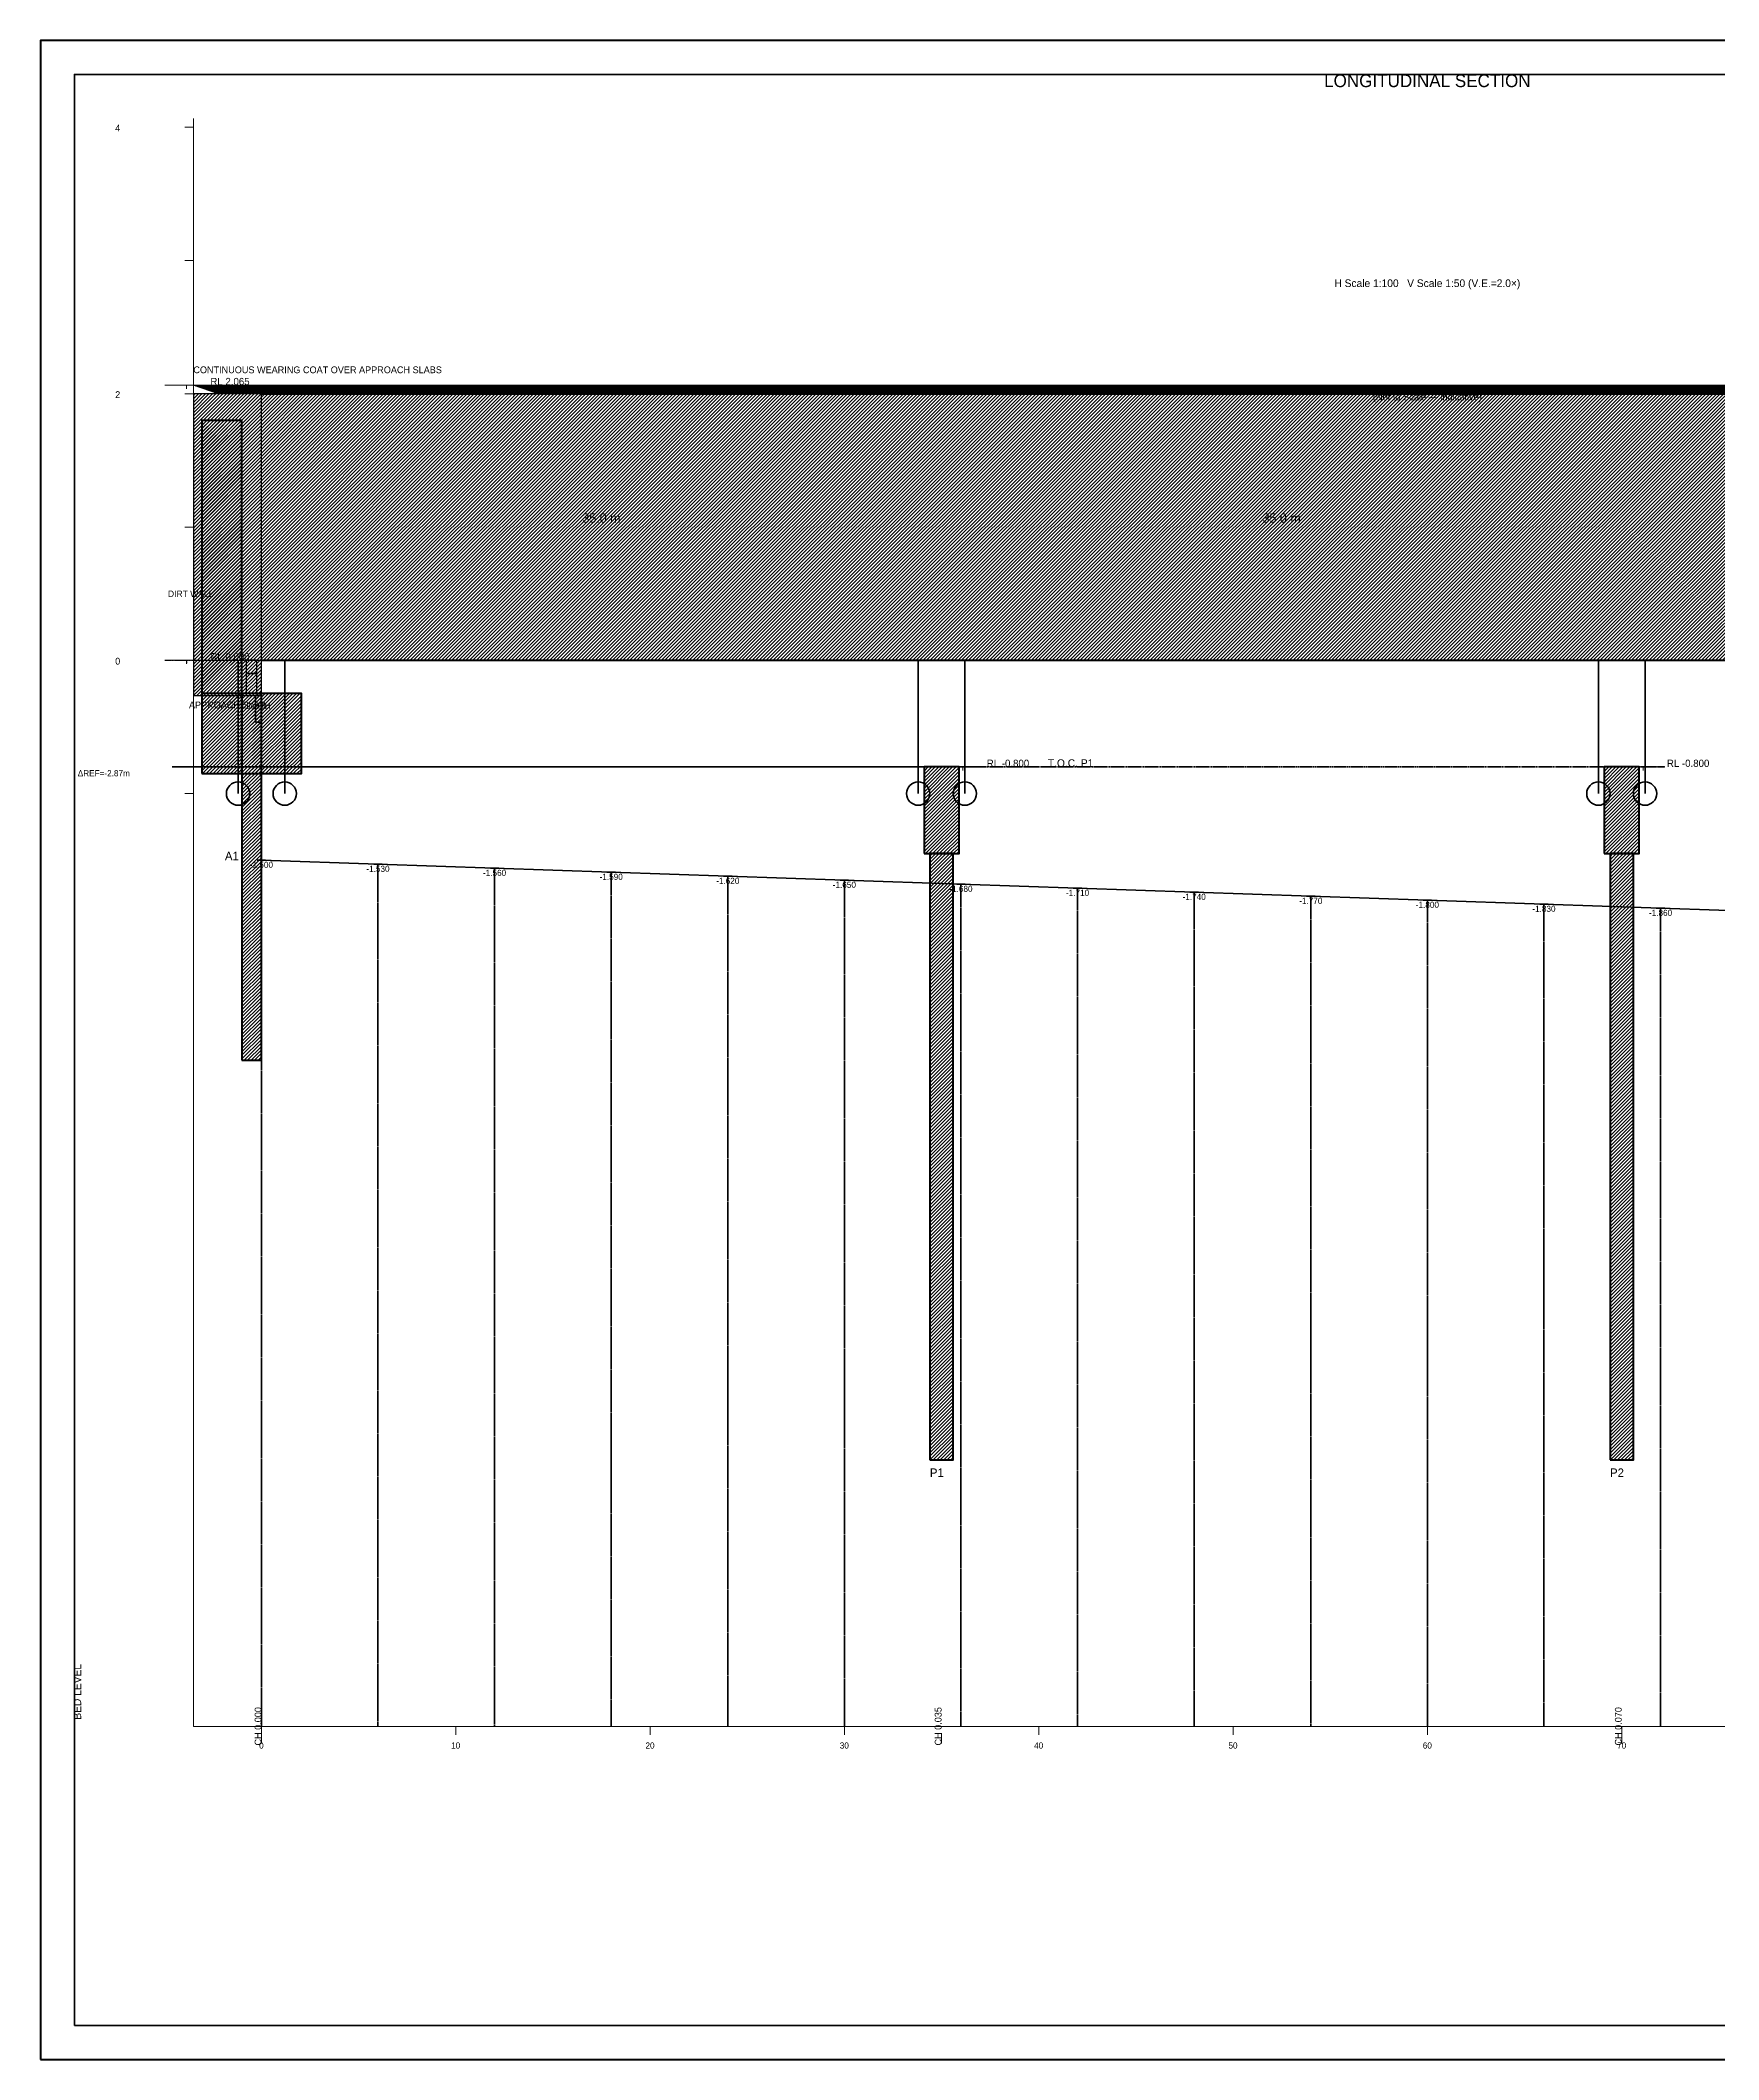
# Model space of a CAD drawing. Header units: metres. Extents: x 0 to 841, y 0 to 594.
# Drawn here: x 0 to 494, y 0 to 594 of the extents above; entities that cross this region are included whole.
import ezdxf
from ezdxf.enums import TextEntityAlignment as Align

# ---------------------------------------------------------------- set-up
doc = ezdxf.new("R2010")
doc.units = ezdxf.units.M
doc.linetypes.add('DASHED', pattern=[0.5, 0.375, -0.125])
doc.linetypes.add('DASHED2', pattern=[0.25, 0.1875, -0.0625])
for name, color, linetype, lineweight in [('ABUT-PROF', 4, 'Continuous', 50), ('BORDER-INNER', 7, 'Continuous', 35), ('BORDER-OUTER', 7, 'Continuous', 70), ('CIVIL-CHAINAGE', 7, 'Continuous', 18), ('CIVIL-GROUND', 3, 'Continuous', 35), ('CIVIL-HFL', 5, 'DASHED', 25), ('CIVIL-LWL', 4, 'DASHED', 18), ('CIVIL-ROAD', 7, 'Continuous', 25), ('CIVIL-SCOUR', 1, 'DASHED2', 18), ('DIM-CHAINAGE', 3, 'Continuous', 18), ('DIM-LEVEL', 3, 'Continuous', 18), ('FOUND-PILE', 4, 'Continuous', 35), ('STRUC-HATCHING', 8, 'Continuous', 18), ('STRUC-SECTION', 2, 'Continuous', 35), ('SUB-ABUT', 3, 'Continuous', 35), ('SUB-BEARING', 5, 'Continuous', 25), ('SUB-DIRT-WALL', 3, 'Continuous', 35), ('SUB-PIER', 2, 'Continuous', 35), ('SUPER-DECK', 2, 'Continuous', 50), ('SUPER-WEARING', 8, 'Continuous', 25), ('TEXT-GENERAL', 7, 'Continuous', 18), ('TEXT-HEADER', 7, 'Continuous', 25), ('TEXT-LEVEL', 5, 'Continuous', 18), ('TEXT-SPEC', 7, 'Continuous', 13)]:
    doc.layers.add(name, color=color, linetype=linetype, lineweight=lineweight)

msp = doc.modelspace()

# ---------------------------------------------------------------- hatches: boundary and pattern name
at = {"layer": 'STRUC-HATCHING'}
h = msp.add_hatch(dxfattribs=at)
h.set_pattern_fill('ANSI31', scale=0.2286614)
h.paths.add_polyline_path([(45, 401.25), (65.01, 401.25), (65.01, 490.04), (45, 490.04)])
h = msp.add_hatch(dxfattribs=at)
h.set_pattern_fill('ANSI31', scale=0.2286614)
h.paths.add_polyline_path([(65.01, 411.63), (750.99, 411.63), (750.99, 490.04), (65.01, 490.04)])
h = msp.add_hatch(dxfattribs=at)
h.set_pattern_fill('ANSI31', scale=0.2286614)
h.paths.add_polyline_path([(47.53, 378.31), (59.29, 378.31), (59.29, 482.2), (47.53, 482.2)])
h = msp.add_hatch(dxfattribs=at)
h.set_pattern_fill('ANSI31', scale=0.2286614)
h.paths.add_polyline_path([(47.53, 378.31), (76.77, 378.31), (76.77, 401.83), (47.53, 401.83)])
h = msp.add_hatch(dxfattribs=at)
h.set_pattern_fill('ANSI31', scale=0.2286614)
h.paths.add_polyline_path([(59.29, 294.02), (65.01, 294.02), (65.01, 401.83), (59.29, 401.83)])
h = msp.add_hatch(dxfattribs=at)
h.set_pattern_fill('ANSI31', scale=0.2286614)
h.paths.add_polyline_path([(259.94, 354.79), (270.23, 354.79), (270.23, 380.27), (259.94, 380.27)])
h = msp.add_hatch(dxfattribs=at)
h.set_pattern_fill('ANSI31', scale=0.2286614)
h.paths.add_polyline_path([(460.02, 354.79), (470.31, 354.79), (470.31, 380.27), (460.02, 380.27)])
h = msp.add_hatch(dxfattribs=at)
h.set_pattern_fill('ANSI31', scale=0.2286614)
h.paths.add_polyline_path([(261.66, 176.41), (268.52, 176.41), (268.52, 354.79), (261.66, 354.79)])
h = msp.add_hatch(dxfattribs=at)
h.set_pattern_fill('ANSI31', scale=0.2286614)
h.paths.add_polyline_path([(461.74, 176.41), (468.6, 176.41), (468.6, 354.79), (461.74, 354.79)])
at = {"layer": 'SUPER-WEARING'}
h = msp.add_hatch(dxfattribs=at)
h.set_pattern_fill('SOLID')
h.paths.add_polyline_path([(45, 492.59), (771, 492.59), (763.57, 490.04), (52.43, 490.04)])

# ---------------------------------------------------------------- linework, layer by layer
at = {"layer": 'ABUT-PROF', "lineweight": 35}
msp.add_lwpolyline([(63.29, 393.4), (65.01, 393.4), (65.01, 401.25), (63.29, 401.25), (63.29, 393.4)], dxfattribs=at)
at = {"layer": 'BORDER-INNER'}
msp.add_lwpolyline([(10, 10), (831, 10), (831, 584), (10, 584), (10, 10)], dxfattribs=at)
at = {"layer": 'BORDER-OUTER'}
msp.add_lwpolyline([(0, 0), (841, 0), (841, 594), (0, 594), (0, 0)], dxfattribs=at)
at = {"layer": 'CIVIL-CHAINAGE'}
for p, q in [((45, 98), (750.99, 98)), ((65.01, 98), (65.01, 95.5)), ((65.01, 96), (65.01, 93)), ((122.17, 98), (122.17, 95.5)), ((179.34, 98), (179.34, 95.5)), ((236.5, 98), (236.5, 95.5)), ((265.09, 96), (265.09, 93)), ((293.67, 98), (293.67, 95.5)), ((350.83, 98), (350.83, 95.5)), ((408, 98), (408, 95.5)), ((465.17, 98), (465.17, 95.5)), ((465.17, 96), (465.17, 93))]:
    msp.add_line(p, q, dxfattribs=at)
at = {"layer": 'CIVIL-GROUND', "color": 3}
for p, q in [((63.76, 352.83), (66.26, 352.83)), ((98.06, 351.65), (100.56, 351.65)), ((132.36, 350.48), (134.86, 350.48)), ((166.66, 349.3), (169.16, 349.3)), ((200.95, 348.12), (203.45, 348.12)), ((235.25, 346.95), (237.75, 346.95)), ((269.55, 345.77), (272.05, 345.77)), ((303.85, 344.6), (306.35, 344.6)), ((338.15, 343.42), (340.65, 343.42)), ((372.45, 342.24), (374.95, 342.24)), ((406.75, 341.07), (409.25, 341.07)), ((441.05, 339.89), (443.55, 339.89)), ((475.35, 338.71), (477.85, 338.71))]:
    msp.add_line(p, q, dxfattribs=at)
at = {"layer": 'CIVIL-GROUND', "color": 8, "linetype": 'DASHED2'}
for p, q in [((65.01, 352.83), (65.01, 98)), ((99.31, 351.65), (99.31, 98)), ((133.61, 350.48), (133.61, 98)), ((167.91, 349.3), (167.91, 98)), ((202.2, 348.12), (202.2, 98)), ((236.5, 346.95), (236.5, 98)), ((270.8, 345.77), (270.8, 98)), ((305.1, 344.6), (305.1, 98)), ((339.4, 343.42), (339.4, 98)), ((373.7, 342.24), (373.7, 98)), ((408, 341.07), (408, 98)), ((442.3, 339.89), (442.3, 98)), ((476.6, 338.71), (476.6, 98))]:
    msp.add_line(p, q, dxfattribs=at)
at = {"layer": 'CIVIL-GROUND', "color": 3}
msp.add_lwpolyline([(65.01, 352.83), (99.31, 351.65), (133.61, 350.48), (167.91, 349.3), (202.2, 348.12), (236.5, 346.95), (270.8, 345.77), (305.1, 344.6), (339.4, 343.42), (373.7, 342.24), (408, 341.07), (442.3, 339.89), (476.6, 338.71), (510.9, 337.54), (545.2, 336.36), (579.5, 335.19), (613.8, 334.01), (648.09, 332.83), (682.39, 331.66), (716.69, 330.48), (750.99, 329.31)], dxfattribs=at)
at = {"layer": 'CIVIL-HFL'}
for p, q in [((36.62, 411.63), (49.38, 411.63)), ((43, 411.63), (43, 410.57))]:
    msp.add_line(p, q, dxfattribs=at)
at = {"layer": 'CIVIL-HFL', "color": 5}
msp.add_line((45, 411.63), (750.99, 411.63), dxfattribs=at)
at = {"layer": 'CIVIL-LWL'}
for p, q in [((36.62, 411.63), (49.38, 411.63)), ((43, 411.63), (43, 410.57))]:
    msp.add_line(p, q, dxfattribs=at)
at = {"layer": 'CIVIL-LWL', "color": 4}
msp.add_line((45, 411.63), (750.99, 411.63), dxfattribs=at)
at = {"layer": 'CIVIL-ROAD', "lineweight": 25}
msp.add_lwpolyline([(45, 401.25), (65.01, 401.25), (65.01, 490.04), (45, 490.04), (45, 401.25)], dxfattribs=at)
at = {"layer": 'CIVIL-SCOUR'}
for p, q in [((36.62, 411.63), (49.38, 411.63)), ((43, 411.63), (43, 410.57))]:
    msp.add_line(p, q, dxfattribs=at)
at = {"layer": 'CIVIL-SCOUR', "color": 1}
msp.add_line((45, 411.63), (750.99, 411.63), dxfattribs=at)
at = {"layer": 'DIM-LEVEL'}
for p, q in [((45, 98), (45, 571)), ((42.5, 568.45), (45, 568.45)), ((42.5, 529.25), (45, 529.25)), ((36.62, 492.59), (49.38, 492.59)), ((42.5, 490.04), (45, 490.04)), ((43, 492.59), (43, 491.53)), ((42.5, 450.84), (45, 450.84)), ((36.62, 411.63), (49.38, 411.63)), ((36.62, 411.63), (49.38, 411.63)), ((40, 411.63), (45, 411.63)), ((43, 411.63), (43, 410.57)), ((43, 411.63), (43, 410.57)), ((265, 380.27), (277.75, 380.27)), ((271.37, 380.27), (271.37, 379.21)), ((465.08, 380.27), (477.83, 380.27)), ((471.45, 380.27), (471.45, 379.21)), ((42.5, 372.43), (45, 372.43))]:
    msp.add_line(p, q, dxfattribs=at)
at = {"layer": 'FOUND-PILE', "lineweight": 35}
for p, q in [((58.15, 372.43), (58.15, 411.63)), ((71.87, 372.43), (71.87, 411.63)), ((258.23, 372.43), (258.23, 411.63)), ((271.95, 372.43), (271.95, 411.63)), ((458.31, 372.43), (458.31, 411.63)), ((472.03, 372.43), (472.03, 411.63))]:
    msp.add_line(p, q, dxfattribs=at)
at = {"layer": 'FOUND-PILE'}
for centre in [(58.15, 372.43), (71.87, 372.43), (258.23, 372.43), (271.95, 372.43), (458.31, 372.43), (472.03, 372.43)]:
    msp.add_circle(centre, 3.43, dxfattribs=at)
at = {"layer": 'STRUC-SECTION', "color": 8, "linetype": 'DASHED'}
for p in [(277.66, 380.27), (477.74, 380.27)]:
    msp.add_line(p, (38.75, 380.27), dxfattribs=at)
at = {"layer": 'SUB-ABUT', "lineweight": 30}
msp.add_lwpolyline([(60.58, 401.83), (63.72, 401.83), (63.72, 407.71), (60.58, 407.71), (60.58, 401.83)], dxfattribs=at)
at = {"layer": 'SUB-ABUT', "lineweight": 40}
for points in [[(47.53, 378.31), (76.77, 378.31), (76.77, 401.83), (47.53, 401.83), (47.53, 378.31)], [(59.29, 294.02), (65.01, 294.02), (65.01, 401.83), (59.29, 401.83), (59.29, 294.02)]]:
    msp.add_lwpolyline(points, dxfattribs=at)
at = {"layer": 'SUB-BEARING', "lineweight": 30}
msp.add_lwpolyline([(60.58, 407.71), (63.72, 407.71), (63.72, 411.63), (60.58, 411.63), (60.58, 407.71)], dxfattribs=at)
at = {"layer": 'SUB-DIRT-WALL', "lineweight": 40}
msp.add_lwpolyline([(47.53, 378.31), (59.29, 378.31), (59.29, 482.2), (47.53, 482.2), (47.53, 378.31)], dxfattribs=at)
at = {"layer": 'SUB-PIER', "lineweight": 40}
for points in [[(259.94, 354.79), (270.23, 354.79), (270.23, 380.27), (259.94, 380.27), (259.94, 354.79)], [(460.02, 354.79), (470.31, 354.79), (470.31, 380.27), (460.02, 380.27), (460.02, 354.79)], [(261.66, 176.41), (268.52, 176.41), (268.52, 354.79), (261.66, 354.79), (261.66, 176.41)], [(461.74, 176.41), (468.6, 176.41), (468.6, 354.79), (461.74, 354.79), (461.74, 176.41)]]:
    msp.add_lwpolyline(points, dxfattribs=at)
at = {"layer": 'SUPER-DECK'}
for p, q in [((65.01, 490.04), (750.99, 490.04)), ((65.01, 411.63), (750.99, 411.63))]:
    msp.add_line(p, q, dxfattribs=at)
at = {"layer": 'SUPER-DECK', "lineweight": 25}
msp.add_line((65.01, 411.63), (65.01, 490.04), dxfattribs=at)
at = {"layer": 'SUPER-WEARING', "lineweight": 25}
msp.add_lwpolyline([(45, 492.59), (771, 492.59), (763.57, 490.04), (52.43, 490.04), (45, 492.59)], dxfattribs=at)

# ---------------------------------------------------------------- texts
at = {"layer": 'DIM-CHAINAGE'}
for s, p in [('CH 0.000', (65.01, 92.4)), ('CH 0.035', (265.09, 92.4)), ('CH 0.070', (465.17, 92.4))]:
    msp.add_text(s, height=2, rotation=90, dxfattribs=at).set_placement(p)
at = {"layer": 'TEXT-GENERAL'}
for p in [(165.05, 452.11), (365.13, 452.11)]:
    msp.add_text('35.0 m', height=2.75, dxfattribs=at).set_placement(p, align=Align.CENTER)
for s, p in [('A1', (54.29, 352.83)), ('P1', (261.66, 171.41)), ('P2', (461.74, 171.41))]:
    msp.add_text(s, height=2.5, dxfattribs=at).set_placement(p)
at = {"layer": 'TEXT-HEADER'}
msp.add_text('LONGITUDINAL SECTION', height=3.75, dxfattribs=at).set_placement((408, 580.25), align=Align.CENTER)
msp.add_text('T.O.C. P1', height=2.25, dxfattribs=at).set_placement((296.37, 380.27))
at = {"layer": 'TEXT-LEVEL'}
for s, height, p in [('4', 2, (22, 567.2)), ('RL 2.065', 2.125, (50.01, 492.59)), ('2', 2, (22, 488.79)), ('0', 2, (22, 410.38)), ('RL 0.000', 2.125, (50.01, 411.63)), ('RL 0.000', 2.125, (50.01, 411.63)), ('RL 0.000', 2.125, (50.01, 411.63)), ('RL 0.000', 2.125, (50.01, 411.63)), ('RL 0.000', 2.125, (50.01, 411.63)), ('RL -0.800', 2.125, (278.39, 380.27)), ('RL -0.800', 2.125, (478.47, 380.27))]:
    msp.add_text(s, height=height, dxfattribs=at).set_placement(p)
at = {"layer": 'TEXT-LEVEL', "color": 8}
for s, p in [('-1.500', (65.01, 350.58)), ('-1.530', (99.31, 349.4)), ('-1.560', (133.61, 348.23)), ('-1.590', (167.91, 347.05)), ('-1.620', (202.2, 345.87)), ('-1.650', (236.5, 344.7)), ('-1.680', (270.8, 343.52)), ('-1.710', (305.1, 342.35)), ('-1.740', (339.4, 341.17)), ('-1.770', (373.7, 339.99)), ('-1.800', (408, 338.82)), ('-1.830', (442.3, 337.64)), ('-1.860', (476.6, 336.46))]:
    msp.add_text(s, height=1.8, dxfattribs=at).set_placement(p, align=Align.CENTER)
at = {"layer": 'TEXT-LEVEL'}
msp.add_text('BED LEVEL', height=2.25, rotation=90, dxfattribs=at).set_placement((12, 100))
for s, p in [('0', (65.01, 91.5)), ('10', (122.17, 91.5)), ('20', (179.34, 91.5)), ('30', (236.5, 91.5)), ('40', (293.67, 91.5)), ('50', (350.83, 91.5)), ('60', (408, 91.5)), ('70', (465.17, 91.5))]:
    msp.add_text(s, height=1.8, dxfattribs=at).set_placement(p, align=Align.CENTER)
at = {"layer": 'TEXT-SPEC'}
for s, height, p in [('H Scale 1:100   V Scale 1:50 (V.E.=2.0×)', 2.25, (408, 521.44)), ('APPROACH SLAB', 2, (55, 397.5))]:
    msp.add_text(s, height=height, dxfattribs=at).set_placement(p, align=Align.CENTER)
at = {"layer": 'TEXT-SPEC', "color": 8}
for s, height, p in [('CONTINUOUS WEARING COAT OVER APPROACH SLABS', 2, (45, 496.09)), ('ΔREF=-2.87m', 1.8, (11, 377.52)), ('ΔREF=-2.87m', 1.8, (11, 377.52))]:
    msp.add_text(s, height=height, dxfattribs=at).set_placement(p)
msp.add_text('(Not to Scale — indicative)', height=2.025, dxfattribs=at).set_placement((408, 488.12), align=Align.CENTER)
at = {"layer": 'TEXT-SPEC'}
msp.add_text('DIRT WALL', height=1.875, dxfattribs=at).set_placement((37.53, 430.26))
at = {"layer": 'TEXT-SPEC', "color": 4}
msp.add_text('DWTH', height=1.8, dxfattribs=at).set_placement((64.15, 397.32), align=Align.CENTER)

doc.saveas('drawing.dxf')
